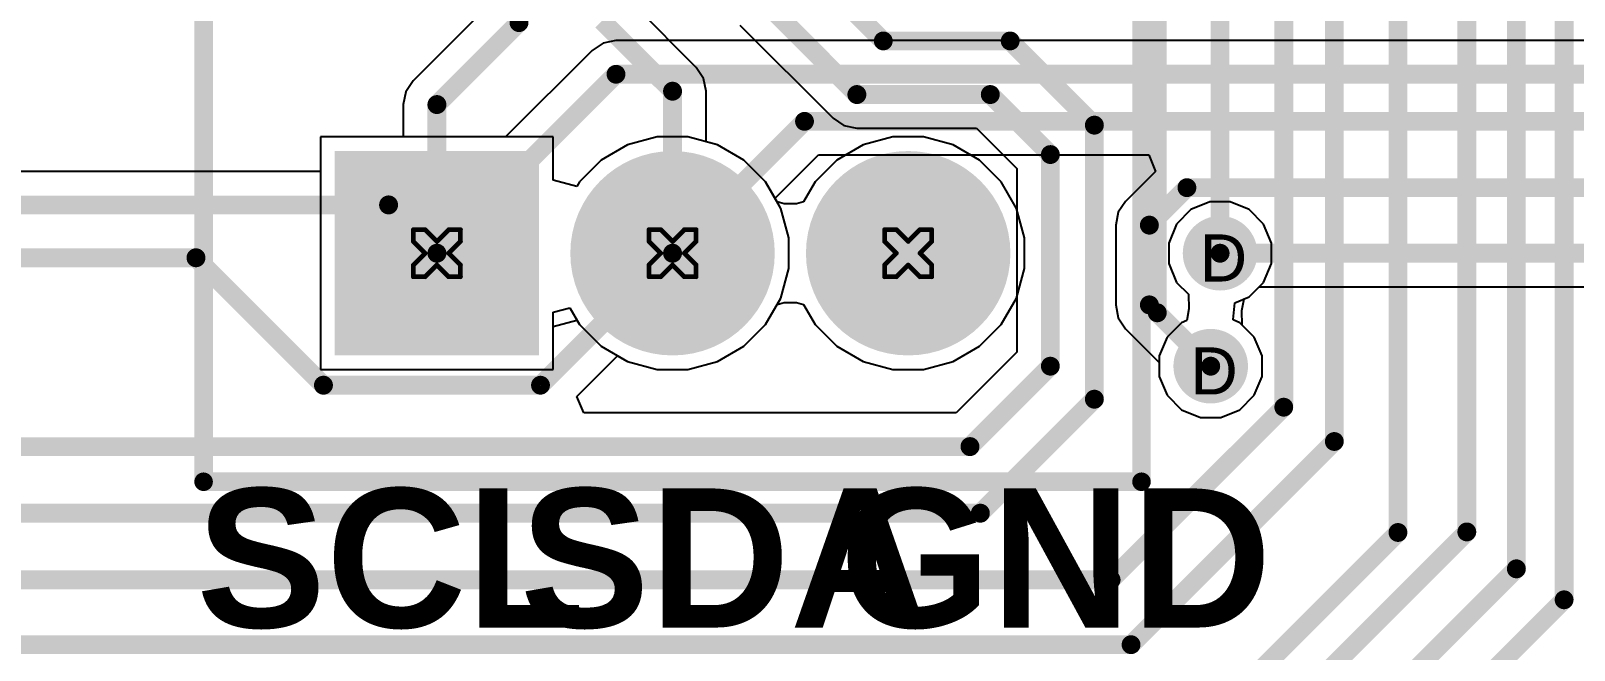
# Model space of a CAD drawing. Header units: inches. Extents: x 0 to 5032, y 0 to 5323.
# Drawn here: x 82.24 to 98.87, y 56.76 to 63.44 of the extents above; entities that cross this region are included whole.
import ezdxf

# ---------------------------------------------------------------- set-up
doc = ezdxf.new("R2010")
doc.units = ezdxf.units.IN
for name, color, linetype in [('Bottom Layer', 5, 'Continuous'), ('Bottom Solder', 6, 'Continuous'), ('Drill Drawing', 1, 'Continuous'), ('Layer 1', 16, 'Continuous'), ('Layer 2', 76, 'Continuous'), ('Multi-Layer', 9, 'Continuous'), ('Pad Holes', 156, 'Continuous'), ('Top Layer', 1, 'Continuous'), ('Top Overlay', 2, 'Continuous'), ('Top Solder', 216, 'Continuous'), ('Via Holes', 16, 'Continuous')]:
    doc.layers.add(name, color=color, linetype=linetype)
doc.styles.add('Arial', font='', dxfattribs={"height": 0.2})
doc.styles.add('Arial_Bold', font='', dxfattribs={"height": 0.2})
doc.styles.get('Arial').set_extended_font_data('Arial')
doc.styles.get('Arial_Bold').set_extended_font_data('Arial', bold=True)

# ---------------------------------------------------------------- blocks, each defined once
blk = doc.blocks.new('B3B_XH_A_LF__SN___433')
at = {"layer": 'Bottom Layer'}
blk.add_hatch(color=5, dxfattribs=at).paths.add_polyline_path([(-4.81, 1), (-2.81, 1), (-2.81, -1), (-4.81, -1)])
h = blk.add_hatch(color=5, dxfattribs=at)
edge = h.paths.add_edge_path()
edge.add_arc((-1.27, 0), 1, 0, 360)
h = blk.add_hatch(color=5, dxfattribs=at)
edge = h.paths.add_edge_path()
edge.add_arc((1.27, 0), 1, 0, 360)
at = {"layer": 'Bottom Solder'}
blk.add_hatch(color=6, dxfattribs=at).paths.add_polyline_path([(-4.912, 1.102), (-2.708, 1.102), (-2.708, -1.102), (-4.912, -1.102)])
h = blk.add_hatch(color=6, dxfattribs=at)
edge = h.paths.add_edge_path()
edge.add_arc((-1.27, 0), 1.102, 0, 360)
h = blk.add_hatch(color=6, dxfattribs=at)
edge = h.paths.add_edge_path()
edge.add_arc((1.27, 0), 1.102, 0, 360)
at = {"layer": 'Layer 1'}
blk.add_hatch(color=16, dxfattribs=at).paths.add_polyline_path([(-4.81, 1), (-2.81, 1), (-2.81, -1), (-4.81, -1)])
h = blk.add_hatch(color=16, dxfattribs=at)
edge = h.paths.add_edge_path()
edge.add_arc((-1.27, 0), 1, 0, 360)
h = blk.add_hatch(color=16, dxfattribs=at)
edge = h.paths.add_edge_path()
edge.add_arc((1.27, 0), 1, 0, 360)
at = {"layer": 'Layer 2'}
blk.add_hatch(color=76, dxfattribs=at).paths.add_polyline_path([(-4.81, 1), (-2.81, 1), (-2.81, -1), (-4.81, -1)])
h = blk.add_hatch(color=76, dxfattribs=at)
edge = h.paths.add_edge_path()
edge.add_arc((-1.27, 0), 1, 0, 360)
h = blk.add_hatch(color=76, dxfattribs=at)
edge = h.paths.add_edge_path()
edge.add_arc((1.27, 0), 1, 0, 360)
at = {"layer": 'Multi-Layer'}
blk.add_hatch(color=9, dxfattribs=at).paths.add_polyline_path([(-4.81, 1), (-2.81, 1), (-2.81, -1), (-4.81, -1)])
h = blk.add_hatch(color=9, dxfattribs=at)
edge = h.paths.add_edge_path()
edge.add_arc((-1.27, 0), 1, 0, 360)
h = blk.add_hatch(color=9, dxfattribs=at)
edge = h.paths.add_edge_path()
edge.add_arc((1.27, 0), 1, 0, 360)
at = {"layer": 'Pad Holes'}
h = blk.add_hatch(color=7, dxfattribs=at)
edge = h.paths.add_edge_path()
edge.add_arc((-3.81, 0), 0.5, 0, 360)
h = blk.add_hatch(color=7, dxfattribs=at)
edge = h.paths.add_edge_path()
edge.add_arc((-1.27, 0), 0.5, 0, 360)
h = blk.add_hatch(color=7, dxfattribs=at)
edge = h.paths.add_edge_path()
edge.add_arc((1.27, 0), 0.5, 0, 360)
at = {"layer": 'Top Layer'}
blk.add_hatch(color=1, dxfattribs=at).paths.add_polyline_path([(-4.81, 1), (-2.81, 1), (-2.81, -1), (-4.81, -1)])
h = blk.add_hatch(color=1, dxfattribs=at)
edge = h.paths.add_edge_path()
edge.add_arc((-1.27, 0), 1, 0, 360)
h = blk.add_hatch(color=1, dxfattribs=at)
edge = h.paths.add_edge_path()
edge.add_arc((1.27, 0), 1, 0, 360)
at = {"layer": 'Top Solder'}
blk.add_hatch(color=216, dxfattribs=at).paths.add_polyline_path([(-4.912, 1.102), (-2.708, 1.102), (-2.708, -1.102), (-4.912, -1.102)])
h = blk.add_hatch(color=216, dxfattribs=at)
edge = h.paths.add_edge_path()
edge.add_arc((-1.27, 0), 1.102, 0, 360)
h = blk.add_hatch(color=216, dxfattribs=at)
edge = h.paths.add_edge_path()
edge.add_arc((1.27, 0), 1.102, 0, 360)
at = {"layer": 'Top Overlay'}
for points in [[(-6.325, 3.48, 0.2, 0.2, 0), (3.785, 3.48, 0.2, 0.2, 0)], [(-6.325, -2.464, 0.2, 0.2, 0), (-6.325, 3.48, 0.2, 0.2, 0)], [(3.785, -2.464, 0.2, 0.2, 0), (3.785, 3.48, 0.2, 0.2, 0)], [(-6.325, -2.464, 0.2, 0.2, 0), (3.785, -2.464, 0.2, 0.2, 0)]]:
    blk.add_lwpolyline(points, format="xyseb", dxfattribs=at)
for points in [[(-6.375, 3.48, 0.1, 0.1, 1), (-6.275, 3.48, 0.1, 0.1, 1)], [(-6.375, 3.48, 0.1, 0.1, 1), (-6.275, 3.48, 0.1, 0.1, 1)], [(3.735, 3.48, 0.1, 0.1, 1), (3.835, 3.48, 0.1, 0.1, 1)], [(3.735, 3.48, 0.1, 0.1, 1), (3.835, 3.48, 0.1, 0.1, 1)], [(-6.375, -2.464, 0.1, 0.1, 1), (-6.275, -2.464, 0.1, 0.1, 1)], [(-6.375, -2.464, 0.1, 0.1, 1), (-6.275, -2.464, 0.1, 0.1, 1)], [(3.735, -2.464, 0.1, 0.1, 1), (3.835, -2.464, 0.1, 0.1, 1)], [(3.735, -2.464, 0.1, 0.1, 1), (3.835, -2.464, 0.1, 0.1, 1)]]:
    blk.add_lwpolyline(points, format="xyseb", close=True, dxfattribs=at)

msp = doc.modelspace()

# ---------------------------------------------------------------- hatches: boundary and pattern name
at = {"layer": 'Bottom Layer'}
h = msp.add_hatch(color=5, dxfattribs=at)
edge = h.paths.add_edge_path()
edge.add_arc((95.056, 61.039), 0.3, 0, 360)
h = msp.add_hatch(color=5, dxfattribs=at)
edge = h.paths.add_edge_path()
edge.add_arc((94.955, 59.821), 0.3, 0, 360)
at = {"layer": 'Bottom Solder'}
h = msp.add_hatch(color=6, dxfattribs=at)
edge = h.paths.add_edge_path()
edge.add_arc((95.056, 61.039), 0.402, 0, 360)
h = msp.add_hatch(color=6, dxfattribs=at)
edge = h.paths.add_edge_path()
edge.add_arc((94.955, 59.821), 0.402, 0, 360)
at = {"layer": 'Layer 1'}
h = msp.add_hatch(color=16, dxfattribs=at)
edge = h.paths.add_edge_path()
edge.add_arc((95.056, 61.039), 0.3, 0, 360)
h = msp.add_hatch(color=16, dxfattribs=at)
edge = h.paths.add_edge_path()
edge.add_arc((94.955, 59.821), 0.3, 0, 360)
at = {"layer": 'Layer 2'}
h = msp.add_hatch(color=76, dxfattribs=at)
edge = h.paths.add_edge_path()
edge.add_arc((95.056, 61.039), 0.3, 0, 360)
h = msp.add_hatch(color=76, dxfattribs=at)
edge = h.paths.add_edge_path()
edge.add_arc((94.955, 59.821), 0.3, 0, 360)
at = {"layer": 'Top Layer'}
h = msp.add_hatch(color=1, dxfattribs=at)
edge = h.paths.add_edge_path()
edge.add_arc((95.056, 61.039), 0.3, 0, 360)
h = msp.add_hatch(color=1, dxfattribs=at)
edge = h.paths.add_edge_path()
edge.add_arc((94.955, 59.821), 0.3, 0, 360)
at = {"layer": 'Top Solder'}
h = msp.add_hatch(color=216, dxfattribs=at)
edge = h.paths.add_edge_path()
edge.add_arc((95.056, 61.039), 0.402, 0, 360)
h = msp.add_hatch(color=216, dxfattribs=at)
edge = h.paths.add_edge_path()
edge.add_arc((94.955, 59.821), 0.402, 0, 360)
at = {"layer": 'Via Holes'}
h = msp.add_hatch(color=7, dxfattribs=at)
edge = h.paths.add_edge_path()
edge.add_arc((95.056, 61.039), 0.15, 0, 360)
h = msp.add_hatch(color=7, dxfattribs=at)
edge = h.paths.add_edge_path()
edge.add_arc((94.955, 59.821), 0.15, 0, 360)

# ---------------------------------------------------------------- linework, layer by layer
at = {"layer": 'Bottom Layer'}
for p, q in [((88.288, 63.226), (87.355, 62.293)), ((88.406, 63.304), (88.288, 63.226)), ((88.288, 63.226), (88.288, 63.226)), ((88.544, 63.332), (88.406, 63.304)), ((116.667, 63.332), (88.544, 63.332)), ((87.355, 62.293), (85.36, 62.293)), ((85.36, 62.293), (85.36, 59.785)), ((90.26, 61.632), (90.727, 62.099)), ((90.727, 62.099), (94.287, 62.099)), ((94.287, 62.099), (94.361, 61.921)), ((94.361, 61.921), (94.038, 61.598)), ((90.323, 61.523), (90.26, 61.632)), ((94.038, 61.598), (93.959, 61.481)), ((90.408, 61.204), (90.323, 61.523)), ((93.959, 61.481), (93.932, 61.342)), ((93.932, 61.342), (93.932, 61.342)), ((93.932, 61.342), (93.932, 60.482)), ((90.408, 60.874), (90.408, 61.204)), ((90.323, 60.555), (90.408, 60.874)), ((90.157, 60.269), (90.323, 60.555)), ((95.215, 60.505), (95.37, 60.569)), ((95.37, 60.569), (95.477, 60.676)), ((95.477, 60.676), (116.601, 60.676)), ((87.868, 60.403), (88.046, 60.45)), ((87.868, 59.785), (87.868, 60.403)), ((88.046, 60.45), (88.151, 60.269)), ((93.932, 60.482), (93.932, 60.482)), ((93.932, 60.482), (93.959, 60.343)), ((95.196, 60.326), (95.215, 60.505)), ((88.151, 60.269), (88.384, 60.036)), ((89.924, 60.036), (90.157, 60.269)), ((93.959, 60.343), (94.038, 60.225)), ((94.038, 60.225), (94.401, 59.862)), ((95.197, 60.32), (95.196, 60.326)), ((95.269, 60.29), (95.197, 60.32)), ((95.425, 60.135), (95.269, 60.29)), ((95.509, 59.931), (95.425, 60.135)), ((88.384, 60.036), (88.67, 59.87)), ((89.638, 59.87), (89.924, 60.036)), ((95.509, 59.711), (95.509, 59.931)), ((85.36, 59.785), (87.868, 59.785)), ((88.67, 59.87), (88.989, 59.785)), ((88.989, 59.785), (89.319, 59.785)), ((89.319, 59.785), (89.638, 59.87)), ((94.401, 59.862), (94.401, 59.711)), ((94.401, 59.711), (94.485, 59.507)), ((95.425, 59.507), (95.509, 59.711)), ((94.485, 59.507), (94.641, 59.351)), ((95.269, 59.351), (95.425, 59.507)), ((94.641, 59.351), (94.845, 59.267)), ((94.845, 59.267), (95.065, 59.267)), ((95.065, 59.267), (95.269, 59.351))]:
    msp.add_line(p, q, dxfattribs=at)
for points in [[(86.614, 61.039, 0.203, 0.203, 0), (88.544, 62.969, 0.203, 0.203, 0)], [(88.544, 62.969, 0.203, 0.203, 0), (116.817, 62.969, 0.203, 0.203, 0)], [(89.154, 61.039, 0.203, 0.203, 0), (90.576, 62.461, 0.203, 0.203, 0)], [(90.576, 62.461, 0.203, 0.203, 0), (117.028, 62.461, 0.203, 0.203, 0)], [(94.294, 61.342, 0.203, 0.203, 0), (94.698, 61.746, 0.203, 0.203, 0)], [(94.698, 61.746, 0.203, 0.203, 0), (117.06, 61.746, 0.203, 0.203, 0)], [(94.294, 60.482, 0.203, 0.203, 0), (94.294, 61.342, 0.203, 0.203, 0)], [(95.056, 61.039, 0.203, 0.203, 0), (116.751, 61.039, 0.203, 0.203, 0)], [(94.294, 60.482, 0.203, 0.203, 0), (94.955, 59.821, 0.203, 0.203, 0)]]:
    msp.add_lwpolyline(points, format="xyseb", dxfattribs=at)
for points in [[(88.494, 62.969, 0.102, 0.102, 1), (88.595, 62.969, 0.102, 0.102, 1)], [(88.494, 62.969, 0.102, 0.102, 1), (88.595, 62.969, 0.102, 0.102, 1)], [(90.526, 62.461, 0.102, 0.102, 1), (90.627, 62.461, 0.102, 0.102, 1)], [(90.526, 62.461, 0.102, 0.102, 1), (90.627, 62.461, 0.102, 0.102, 1)], [(94.648, 61.746, 0.102, 0.102, 1), (94.749, 61.746, 0.102, 0.102, 1)], [(94.648, 61.746, 0.102, 0.102, 1), (94.749, 61.746, 0.102, 0.102, 1)], [(94.243, 61.342, 0.102, 0.102, 1), (94.345, 61.342, 0.102, 0.102, 1)], [(94.243, 61.342, 0.102, 0.102, 1), (94.345, 61.342, 0.102, 0.102, 1)], [(86.563, 61.039, 0.102, 0.102, 1), (86.665, 61.039, 0.102, 0.102, 1)], [(89.103, 61.039, 0.102, 0.102, 1), (89.205, 61.039, 0.102, 0.102, 1)], [(95.005, 61.039, 0.102, 0.102, 1), (95.107, 61.039, 0.102, 0.102, 1)], [(94.243, 60.482, 0.102, 0.102, 1), (94.345, 60.482, 0.102, 0.102, 1)], [(94.243, 60.482, 0.102, 0.102, 1), (94.345, 60.482, 0.102, 0.102, 1)], [(94.904, 59.821, 0.102, 0.102, 1), (95.006, 59.821, 0.102, 0.102, 1)]]:
    msp.add_lwpolyline(points, format="xyseb", close=True, dxfattribs=at)
at = {"layer": 'Drill Drawing'}
for points in [[(86.36, 61.166, 0.0508, 0.0508, 0), (86.36, 61.293, 0.0508, 0.0508, 0)], [(86.36, 61.293, 0.0508, 0.0508, 0), (86.487, 61.293, 0.0508, 0.0508, 0)], [(86.487, 61.293, 0.0508, 0.0508, 0), (86.614, 61.166, 0.0508, 0.0508, 0)], [(86.614, 61.166, 0.0508, 0.0508, 0), (86.741, 61.293, 0.0508, 0.0508, 0)], [(86.741, 61.293, 0.0508, 0.0508, 0), (86.868, 61.293, 0.0508, 0.0508, 0)], [(86.868, 61.166, 0.0508, 0.0508, 0), (86.868, 61.293, 0.0508, 0.0508, 0)], [(88.9, 61.166, 0.0508, 0.0508, 0), (88.9, 61.293, 0.0508, 0.0508, 0)], [(88.9, 61.293, 0.0508, 0.0508, 0), (89.027, 61.293, 0.0508, 0.0508, 0)], [(89.027, 61.293, 0.0508, 0.0508, 0), (89.154, 61.166, 0.0508, 0.0508, 0)], [(89.154, 61.166, 0.0508, 0.0508, 0), (89.281, 61.293, 0.0508, 0.0508, 0)], [(89.281, 61.293, 0.0508, 0.0508, 0), (89.408, 61.293, 0.0508, 0.0508, 0)], [(89.408, 61.166, 0.0508, 0.0508, 0), (89.408, 61.293, 0.0508, 0.0508, 0)], [(91.44, 61.166, 0.0508, 0.0508, 0), (91.44, 61.293, 0.0508, 0.0508, 0)], [(91.44, 61.293, 0.0508, 0.0508, 0), (91.567, 61.293, 0.0508, 0.0508, 0)], [(91.567, 61.293, 0.0508, 0.0508, 0), (91.694, 61.166, 0.0508, 0.0508, 0)], [(91.694, 61.166, 0.0508, 0.0508, 0), (91.821, 61.293, 0.0508, 0.0508, 0)], [(91.821, 61.293, 0.0508, 0.0508, 0), (91.948, 61.293, 0.0508, 0.0508, 0)], [(91.948, 61.166, 0.0508, 0.0508, 0), (91.948, 61.293, 0.0508, 0.0508, 0)], [(86.36, 61.166, 0.0508, 0.0508, 0), (86.487, 61.039, 0.0508, 0.0508, 0)], [(86.36, 60.912, 0.0508, 0.0508, 0), (86.487, 61.039, 0.0508, 0.0508, 0)], [(86.741, 61.039, 0.0508, 0.0508, 0), (86.868, 61.166, 0.0508, 0.0508, 0)], [(86.741, 61.039, 0.0508, 0.0508, 0), (86.868, 60.912, 0.0508, 0.0508, 0)], [(88.9, 61.166, 0.0508, 0.0508, 0), (89.027, 61.039, 0.0508, 0.0508, 0)], [(88.9, 60.912, 0.0508, 0.0508, 0), (89.027, 61.039, 0.0508, 0.0508, 0)], [(89.281, 61.039, 0.0508, 0.0508, 0), (89.408, 61.166, 0.0508, 0.0508, 0)], [(89.281, 61.039, 0.0508, 0.0508, 0), (89.408, 60.912, 0.0508, 0.0508, 0)], [(91.44, 61.166, 0.0508, 0.0508, 0), (91.567, 61.039, 0.0508, 0.0508, 0)], [(91.44, 60.912, 0.0508, 0.0508, 0), (91.567, 61.039, 0.0508, 0.0508, 0)], [(91.821, 61.039, 0.0508, 0.0508, 0), (91.948, 61.166, 0.0508, 0.0508, 0)], [(91.821, 61.039, 0.0508, 0.0508, 0), (91.948, 60.912, 0.0508, 0.0508, 0)], [(86.36, 60.785, 0.0508, 0.0508, 0), (86.36, 60.912, 0.0508, 0.0508, 0)], [(86.487, 60.785, 0.0508, 0.0508, 0), (86.614, 60.912, 0.0508, 0.0508, 0)], [(86.614, 60.912, 0.0508, 0.0508, 0), (86.741, 60.785, 0.0508, 0.0508, 0)], [(86.868, 60.785, 0.0508, 0.0508, 0), (86.868, 60.912, 0.0508, 0.0508, 0)], [(88.9, 60.785, 0.0508, 0.0508, 0), (88.9, 60.912, 0.0508, 0.0508, 0)], [(89.027, 60.785, 0.0508, 0.0508, 0), (89.154, 60.912, 0.0508, 0.0508, 0)], [(89.154, 60.912, 0.0508, 0.0508, 0), (89.281, 60.785, 0.0508, 0.0508, 0)], [(89.408, 60.785, 0.0508, 0.0508, 0), (89.408, 60.912, 0.0508, 0.0508, 0)], [(91.44, 60.785, 0.0508, 0.0508, 0), (91.44, 60.912, 0.0508, 0.0508, 0)], [(91.567, 60.785, 0.0508, 0.0508, 0), (91.694, 60.912, 0.0508, 0.0508, 0)], [(91.694, 60.912, 0.0508, 0.0508, 0), (91.821, 60.785, 0.0508, 0.0508, 0)], [(91.948, 60.785, 0.0508, 0.0508, 0), (91.948, 60.912, 0.0508, 0.0508, 0)], [(86.36, 60.785, 0.0508, 0.0508, 0), (86.487, 60.785, 0.0508, 0.0508, 0)], [(86.741, 60.785, 0.0508, 0.0508, 0), (86.868, 60.785, 0.0508, 0.0508, 0)], [(88.9, 60.785, 0.0508, 0.0508, 0), (89.027, 60.785, 0.0508, 0.0508, 0)], [(89.281, 60.785, 0.0508, 0.0508, 0), (89.408, 60.785, 0.0508, 0.0508, 0)], [(91.44, 60.785, 0.0508, 0.0508, 0), (91.567, 60.785, 0.0508, 0.0508, 0)], [(91.821, 60.785, 0.0508, 0.0508, 0), (91.948, 60.785, 0.0508, 0.0508, 0)]]:
    msp.add_lwpolyline(points, format="xyseb", dxfattribs=at)
for points in [[(86.347, 61.293, 0.0254, 0.0254, 1), (86.373, 61.293, 0.0254, 0.0254, 1)], [(86.347, 61.293, 0.0254, 0.0254, 1), (86.373, 61.293, 0.0254, 0.0254, 1)], [(86.474, 61.293, 0.0254, 0.0254, 1), (86.5, 61.293, 0.0254, 0.0254, 1)], [(86.474, 61.293, 0.0254, 0.0254, 1), (86.5, 61.293, 0.0254, 0.0254, 1)], [(86.728, 61.293, 0.0254, 0.0254, 1), (86.754, 61.293, 0.0254, 0.0254, 1)], [(86.728, 61.293, 0.0254, 0.0254, 1), (86.754, 61.293, 0.0254, 0.0254, 1)], [(86.855, 61.293, 0.0254, 0.0254, 1), (86.881, 61.293, 0.0254, 0.0254, 1)], [(86.855, 61.293, 0.0254, 0.0254, 1), (86.881, 61.293, 0.0254, 0.0254, 1)], [(88.887, 61.293, 0.0254, 0.0254, 1), (88.913, 61.293, 0.0254, 0.0254, 1)], [(88.887, 61.293, 0.0254, 0.0254, 1), (88.913, 61.293, 0.0254, 0.0254, 1)], [(89.014, 61.293, 0.0254, 0.0254, 1), (89.04, 61.293, 0.0254, 0.0254, 1)], [(89.014, 61.293, 0.0254, 0.0254, 1), (89.04, 61.293, 0.0254, 0.0254, 1)], [(89.268, 61.293, 0.0254, 0.0254, 1), (89.294, 61.293, 0.0254, 0.0254, 1)], [(89.268, 61.293, 0.0254, 0.0254, 1), (89.294, 61.293, 0.0254, 0.0254, 1)], [(89.395, 61.293, 0.0254, 0.0254, 1), (89.421, 61.293, 0.0254, 0.0254, 1)], [(89.395, 61.293, 0.0254, 0.0254, 1), (89.421, 61.293, 0.0254, 0.0254, 1)], [(91.427, 61.293, 0.0254, 0.0254, 1), (91.453, 61.293, 0.0254, 0.0254, 1)], [(91.427, 61.293, 0.0254, 0.0254, 1), (91.453, 61.293, 0.0254, 0.0254, 1)], [(91.554, 61.293, 0.0254, 0.0254, 1), (91.58, 61.293, 0.0254, 0.0254, 1)], [(91.554, 61.293, 0.0254, 0.0254, 1), (91.58, 61.293, 0.0254, 0.0254, 1)], [(91.808, 61.293, 0.0254, 0.0254, 1), (91.834, 61.293, 0.0254, 0.0254, 1)], [(91.808, 61.293, 0.0254, 0.0254, 1), (91.834, 61.293, 0.0254, 0.0254, 1)], [(91.935, 61.293, 0.0254, 0.0254, 1), (91.961, 61.293, 0.0254, 0.0254, 1)], [(91.935, 61.293, 0.0254, 0.0254, 1), (91.961, 61.293, 0.0254, 0.0254, 1)], [(86.347, 61.166, 0.0254, 0.0254, 1), (86.373, 61.166, 0.0254, 0.0254, 1)], [(86.347, 61.166, 0.0254, 0.0254, 1), (86.373, 61.166, 0.0254, 0.0254, 1)], [(86.474, 61.039, 0.0254, 0.0254, 1), (86.5, 61.039, 0.0254, 0.0254, 1)], [(86.474, 61.039, 0.0254, 0.0254, 1), (86.5, 61.039, 0.0254, 0.0254, 1)], [(86.601, 61.166, 0.0254, 0.0254, 1), (86.627, 61.166, 0.0254, 0.0254, 1)], [(86.601, 61.166, 0.0254, 0.0254, 1), (86.627, 61.166, 0.0254, 0.0254, 1)], [(86.728, 61.039, 0.0254, 0.0254, 1), (86.754, 61.039, 0.0254, 0.0254, 1)], [(86.728, 61.039, 0.0254, 0.0254, 1), (86.754, 61.039, 0.0254, 0.0254, 1)], [(86.855, 61.166, 0.0254, 0.0254, 1), (86.881, 61.166, 0.0254, 0.0254, 1)], [(86.855, 61.166, 0.0254, 0.0254, 1), (86.881, 61.166, 0.0254, 0.0254, 1)], [(88.887, 61.166, 0.0254, 0.0254, 1), (88.913, 61.166, 0.0254, 0.0254, 1)], [(88.887, 61.166, 0.0254, 0.0254, 1), (88.913, 61.166, 0.0254, 0.0254, 1)], [(89.014, 61.039, 0.0254, 0.0254, 1), (89.04, 61.039, 0.0254, 0.0254, 1)], [(89.014, 61.039, 0.0254, 0.0254, 1), (89.04, 61.039, 0.0254, 0.0254, 1)], [(89.141, 61.166, 0.0254, 0.0254, 1), (89.167, 61.166, 0.0254, 0.0254, 1)], [(89.141, 61.166, 0.0254, 0.0254, 1), (89.167, 61.166, 0.0254, 0.0254, 1)], [(89.268, 61.039, 0.0254, 0.0254, 1), (89.294, 61.039, 0.0254, 0.0254, 1)], [(89.268, 61.039, 0.0254, 0.0254, 1), (89.294, 61.039, 0.0254, 0.0254, 1)], [(89.395, 61.166, 0.0254, 0.0254, 1), (89.421, 61.166, 0.0254, 0.0254, 1)], [(89.395, 61.166, 0.0254, 0.0254, 1), (89.421, 61.166, 0.0254, 0.0254, 1)], [(91.427, 61.166, 0.0254, 0.0254, 1), (91.453, 61.166, 0.0254, 0.0254, 1)], [(91.427, 61.166, 0.0254, 0.0254, 1), (91.453, 61.166, 0.0254, 0.0254, 1)], [(91.554, 61.039, 0.0254, 0.0254, 1), (91.58, 61.039, 0.0254, 0.0254, 1)], [(91.554, 61.039, 0.0254, 0.0254, 1), (91.58, 61.039, 0.0254, 0.0254, 1)], [(91.681, 61.166, 0.0254, 0.0254, 1), (91.707, 61.166, 0.0254, 0.0254, 1)], [(91.681, 61.166, 0.0254, 0.0254, 1), (91.707, 61.166, 0.0254, 0.0254, 1)], [(91.808, 61.039, 0.0254, 0.0254, 1), (91.834, 61.039, 0.0254, 0.0254, 1)], [(91.808, 61.039, 0.0254, 0.0254, 1), (91.834, 61.039, 0.0254, 0.0254, 1)], [(91.935, 61.166, 0.0254, 0.0254, 1), (91.961, 61.166, 0.0254, 0.0254, 1)], [(91.935, 61.166, 0.0254, 0.0254, 1), (91.961, 61.166, 0.0254, 0.0254, 1)], [(86.347, 60.912, 0.0254, 0.0254, 1), (86.373, 60.912, 0.0254, 0.0254, 1)], [(86.347, 60.912, 0.0254, 0.0254, 1), (86.373, 60.912, 0.0254, 0.0254, 1)], [(86.601, 60.912, 0.0254, 0.0254, 1), (86.627, 60.912, 0.0254, 0.0254, 1)], [(86.601, 60.912, 0.0254, 0.0254, 1), (86.627, 60.912, 0.0254, 0.0254, 1)], [(86.855, 60.912, 0.0254, 0.0254, 1), (86.881, 60.912, 0.0254, 0.0254, 1)], [(86.855, 60.912, 0.0254, 0.0254, 1), (86.881, 60.912, 0.0254, 0.0254, 1)], [(88.887, 60.912, 0.0254, 0.0254, 1), (88.913, 60.912, 0.0254, 0.0254, 1)], [(88.887, 60.912, 0.0254, 0.0254, 1), (88.913, 60.912, 0.0254, 0.0254, 1)], [(89.141, 60.912, 0.0254, 0.0254, 1), (89.167, 60.912, 0.0254, 0.0254, 1)], [(89.141, 60.912, 0.0254, 0.0254, 1), (89.167, 60.912, 0.0254, 0.0254, 1)], [(89.395, 60.912, 0.0254, 0.0254, 1), (89.421, 60.912, 0.0254, 0.0254, 1)], [(89.395, 60.912, 0.0254, 0.0254, 1), (89.421, 60.912, 0.0254, 0.0254, 1)], [(91.427, 60.912, 0.0254, 0.0254, 1), (91.453, 60.912, 0.0254, 0.0254, 1)], [(91.427, 60.912, 0.0254, 0.0254, 1), (91.453, 60.912, 0.0254, 0.0254, 1)], [(91.681, 60.912, 0.0254, 0.0254, 1), (91.707, 60.912, 0.0254, 0.0254, 1)], [(91.681, 60.912, 0.0254, 0.0254, 1), (91.707, 60.912, 0.0254, 0.0254, 1)], [(91.935, 60.912, 0.0254, 0.0254, 1), (91.961, 60.912, 0.0254, 0.0254, 1)], [(91.935, 60.912, 0.0254, 0.0254, 1), (91.961, 60.912, 0.0254, 0.0254, 1)], [(86.347, 60.785, 0.0254, 0.0254, 1), (86.373, 60.785, 0.0254, 0.0254, 1)], [(86.347, 60.785, 0.0254, 0.0254, 1), (86.373, 60.785, 0.0254, 0.0254, 1)], [(86.474, 60.785, 0.0254, 0.0254, 1), (86.5, 60.785, 0.0254, 0.0254, 1)], [(86.474, 60.785, 0.0254, 0.0254, 1), (86.5, 60.785, 0.0254, 0.0254, 1)], [(86.728, 60.785, 0.0254, 0.0254, 1), (86.754, 60.785, 0.0254, 0.0254, 1)], [(86.728, 60.785, 0.0254, 0.0254, 1), (86.754, 60.785, 0.0254, 0.0254, 1)], [(86.855, 60.785, 0.0254, 0.0254, 1), (86.881, 60.785, 0.0254, 0.0254, 1)], [(86.855, 60.785, 0.0254, 0.0254, 1), (86.881, 60.785, 0.0254, 0.0254, 1)], [(88.887, 60.785, 0.0254, 0.0254, 1), (88.913, 60.785, 0.0254, 0.0254, 1)], [(88.887, 60.785, 0.0254, 0.0254, 1), (88.913, 60.785, 0.0254, 0.0254, 1)], [(89.014, 60.785, 0.0254, 0.0254, 1), (89.04, 60.785, 0.0254, 0.0254, 1)], [(89.014, 60.785, 0.0254, 0.0254, 1), (89.04, 60.785, 0.0254, 0.0254, 1)], [(89.268, 60.785, 0.0254, 0.0254, 1), (89.294, 60.785, 0.0254, 0.0254, 1)], [(89.268, 60.785, 0.0254, 0.0254, 1), (89.294, 60.785, 0.0254, 0.0254, 1)], [(89.395, 60.785, 0.0254, 0.0254, 1), (89.421, 60.785, 0.0254, 0.0254, 1)], [(89.395, 60.785, 0.0254, 0.0254, 1), (89.421, 60.785, 0.0254, 0.0254, 1)], [(91.427, 60.785, 0.0254, 0.0254, 1), (91.453, 60.785, 0.0254, 0.0254, 1)], [(91.427, 60.785, 0.0254, 0.0254, 1), (91.453, 60.785, 0.0254, 0.0254, 1)], [(91.554, 60.785, 0.0254, 0.0254, 1), (91.58, 60.785, 0.0254, 0.0254, 1)], [(91.554, 60.785, 0.0254, 0.0254, 1), (91.58, 60.785, 0.0254, 0.0254, 1)], [(91.808, 60.785, 0.0254, 0.0254, 1), (91.834, 60.785, 0.0254, 0.0254, 1)], [(91.808, 60.785, 0.0254, 0.0254, 1), (91.834, 60.785, 0.0254, 0.0254, 1)], [(91.935, 60.785, 0.0254, 0.0254, 1), (91.961, 60.785, 0.0254, 0.0254, 1)], [(91.935, 60.785, 0.0254, 0.0254, 1), (91.961, 60.785, 0.0254, 0.0254, 1)]]:
    msp.add_lwpolyline(points, format="xyseb", close=True, dxfattribs=at)
at = {"layer": 'Layer 1'}
for p, q in [((87.868, 62.293), (85.36, 62.293)), ((85.36, 62.293), (85.36, 59.785)), ((87.868, 61.828), (87.868, 62.293)), ((88.989, 62.293), (88.67, 62.208)), ((89.319, 62.293), (88.989, 62.293)), ((89.638, 62.208), (89.319, 62.293)), ((88.67, 62.208), (88.384, 62.042)), ((89.924, 62.042), (89.638, 62.208)), ((88.384, 62.042), (88.151, 61.809)), ((90.157, 61.809), (89.924, 62.042)), ((88.122, 61.76), (87.868, 61.828)), ((88.151, 61.809), (88.122, 61.76)), ((90.323, 61.523), (90.157, 61.809)), ((94.946, 61.593), (94.742, 61.509)), ((95.166, 61.593), (94.946, 61.593)), ((95.37, 61.509), (95.166, 61.593)), ((90.408, 61.204), (90.323, 61.523)), ((94.742, 61.509), (94.586, 61.353)), ((95.525, 61.353), (95.37, 61.509)), ((94.586, 61.353), (94.502, 61.149)), ((95.61, 61.149), (95.525, 61.353)), ((90.408, 60.874), (90.408, 61.204)), ((94.502, 61.149), (94.502, 60.929)), ((95.61, 60.929), (95.61, 61.149)), ((94.502, 60.929), (94.586, 60.725)), ((95.525, 60.725), (95.61, 60.929)), ((90.323, 60.555), (90.408, 60.874)), ((94.586, 60.725), (94.715, 60.596)), ((95.37, 60.569), (95.525, 60.725)), ((90.157, 60.269), (90.323, 60.555)), ((94.715, 60.596), (94.719, 60.44)), ((95.314, 60.546), (95.37, 60.569)), ((94.719, 60.44), (94.696, 60.313)), ((95.292, 60.42), (95.314, 60.546)), ((95.295, 60.264), (95.292, 60.42)), ((87.868, 60.25), (88.122, 60.319)), ((87.868, 59.785), (87.868, 60.25)), ((88.122, 60.319), (88.151, 60.269)), ((88.151, 60.269), (88.384, 60.036)), ((89.924, 60.036), (90.157, 60.269)), ((94.641, 60.29), (94.485, 60.135)), ((94.696, 60.313), (94.641, 60.29)), ((95.425, 60.135), (95.295, 60.264)), ((94.485, 60.135), (94.401, 59.931)), ((95.509, 59.931), (95.425, 60.135)), ((88.384, 60.036), (88.67, 59.87)), ((89.638, 59.87), (89.924, 60.036)), ((94.401, 59.931), (94.401, 59.711)), ((95.509, 59.711), (95.509, 59.931)), ((85.36, 59.785), (87.868, 59.785)), ((88.67, 59.87), (88.989, 59.785)), ((88.989, 59.785), (89.319, 59.785)), ((89.319, 59.785), (89.638, 59.87)), ((94.401, 59.711), (94.485, 59.507)), ((95.425, 59.507), (95.509, 59.711)), ((94.485, 59.507), (94.641, 59.351)), ((95.269, 59.351), (95.425, 59.507)), ((94.641, 59.351), (94.845, 59.267)), ((94.845, 59.267), (95.065, 59.267)), ((95.065, 59.267), (95.269, 59.351))]:
    msp.add_line(p, q, dxfattribs=at)
at = {"layer": 'Layer 2'}
for p, q in [((87.868, 62.293), (85.36, 62.293)), ((85.36, 62.293), (85.36, 59.785)), ((87.868, 61.828), (87.868, 62.293)), ((88.989, 62.293), (88.67, 62.208)), ((89.319, 62.293), (88.989, 62.293)), ((89.638, 62.208), (89.319, 62.293)), ((91.529, 62.293), (91.21, 62.208)), ((91.859, 62.293), (91.529, 62.293)), ((92.178, 62.208), (91.859, 62.293)), ((88.67, 62.208), (88.384, 62.042)), ((89.924, 62.042), (89.638, 62.208)), ((91.21, 62.208), (90.924, 62.042)), ((92.464, 62.042), (92.178, 62.208)), ((88.384, 62.042), (88.151, 61.809)), ((90.157, 61.809), (89.924, 62.042)), ((90.924, 62.042), (90.691, 61.809)), ((92.697, 61.809), (92.464, 62.042)), ((88.122, 61.76), (87.868, 61.828)), ((88.151, 61.809), (88.122, 61.76)), ((90.283, 61.592), (90.157, 61.809)), ((90.691, 61.809), (90.565, 61.592)), ((92.863, 61.523), (92.697, 61.809)), ((90.358, 61.571), (90.283, 61.592)), ((90.49, 61.571), (90.358, 61.571)), ((90.565, 61.592), (90.49, 61.571)), ((94.946, 61.593), (94.742, 61.509)), ((95.166, 61.593), (94.946, 61.593)), ((95.37, 61.509), (95.166, 61.593)), ((92.948, 61.204), (92.863, 61.523)), ((94.742, 61.509), (94.586, 61.353)), ((95.525, 61.353), (95.37, 61.509)), ((94.586, 61.353), (94.502, 61.149)), ((95.61, 61.149), (95.525, 61.353)), ((92.948, 60.874), (92.948, 61.204)), ((94.502, 61.149), (94.502, 60.929)), ((95.61, 60.929), (95.61, 61.149)), ((94.502, 60.929), (94.586, 60.725)), ((95.525, 60.725), (95.61, 60.929)), ((92.863, 60.555), (92.948, 60.874)), ((94.586, 60.725), (94.715, 60.596)), ((95.37, 60.569), (95.525, 60.725)), ((92.697, 60.269), (92.863, 60.555)), ((94.715, 60.596), (94.719, 60.44)), ((95.314, 60.546), (95.37, 60.569)), ((90.157, 60.269), (90.283, 60.486)), ((90.283, 60.486), (90.358, 60.507)), ((90.358, 60.507), (90.49, 60.507)), ((90.49, 60.507), (90.565, 60.486)), ((90.565, 60.486), (90.691, 60.269)), ((94.719, 60.44), (94.696, 60.313)), ((95.292, 60.42), (95.314, 60.546)), ((95.295, 60.264), (95.292, 60.42)), ((87.868, 60.25), (88.122, 60.319)), ((87.868, 59.785), (87.868, 60.25)), ((88.122, 60.319), (88.151, 60.269)), ((88.151, 60.269), (88.384, 60.036)), ((89.924, 60.036), (90.157, 60.269)), ((90.691, 60.269), (90.924, 60.036)), ((92.464, 60.036), (92.697, 60.269)), ((94.641, 60.29), (94.485, 60.135)), ((94.696, 60.313), (94.641, 60.29)), ((95.425, 60.135), (95.295, 60.264)), ((94.485, 60.135), (94.401, 59.931)), ((95.509, 59.931), (95.425, 60.135)), ((88.384, 60.036), (88.67, 59.87)), ((89.638, 59.87), (89.924, 60.036)), ((90.924, 60.036), (91.21, 59.87)), ((92.178, 59.87), (92.464, 60.036)), ((94.401, 59.931), (94.401, 59.711)), ((95.509, 59.711), (95.509, 59.931)), ((85.36, 59.785), (87.868, 59.785)), ((88.67, 59.87), (88.989, 59.785)), ((88.989, 59.785), (89.319, 59.785)), ((89.319, 59.785), (89.638, 59.87)), ((91.21, 59.87), (91.529, 59.785)), ((91.529, 59.785), (91.859, 59.785)), ((91.859, 59.785), (92.178, 59.87)), ((94.401, 59.711), (94.485, 59.507)), ((95.425, 59.507), (95.509, 59.711)), ((94.485, 59.507), (94.641, 59.351)), ((95.269, 59.351), (95.425, 59.507)), ((94.641, 59.351), (94.845, 59.267)), ((94.845, 59.267), (95.065, 59.267)), ((95.065, 59.267), (95.269, 59.351))]:
    msp.add_line(p, q, dxfattribs=at)
at = {"layer": 'Top Layer'}
for p, q in [((87.136, 63.677), (86.358, 62.898)), ((89.41, 63.042), (88.757, 63.696)), ((89.881, 63.497), (90.885, 62.494)), ((86.358, 62.898), (86.279, 62.78)), ((89.489, 62.924), (89.41, 63.042)), ((89.41, 63.042), (89.41, 63.042)), ((89.517, 62.786), (89.489, 62.924)), ((86.279, 62.78), (86.251, 62.642)), ((89.517, 62.24), (89.517, 62.786)), ((89.517, 62.786), (89.517, 62.786)), ((86.251, 62.642), (86.251, 62.642)), ((86.251, 62.642), (86.251, 62.293)), ((90.885, 62.494), (90.885, 62.494)), ((90.885, 62.494), (91.002, 62.415)), ((91.002, 62.415), (91.141, 62.388)), ((91.141, 62.388), (91.141, 62.388)), ((91.141, 62.388), (92.429, 62.388)), ((92.429, 62.388), (92.864, 61.953)), ((86.251, 62.293), (85.36, 62.293)), ((85.36, 62.293), (85.36, 61.922)), ((89.638, 62.208), (89.517, 62.24)), ((89.924, 62.042), (89.638, 62.208)), ((85.36, 61.922), (67.407, 61.922)), ((90.157, 61.809), (89.924, 62.042)), ((92.864, 61.953), (92.864, 59.971)), ((90.323, 61.523), (90.157, 61.809)), ((90.408, 61.204), (90.323, 61.523)), ((90.408, 60.874), (90.408, 61.204)), ((90.323, 60.555), (90.408, 60.874)), ((90.157, 60.269), (90.323, 60.555)), ((89.924, 60.036), (90.157, 60.269)), ((88.122, 59.495), (88.561, 59.933)), ((88.561, 59.933), (88.67, 59.87)), ((89.638, 59.87), (89.924, 60.036)), ((92.864, 59.971), (92.21, 59.317)), ((88.67, 59.87), (88.989, 59.785)), ((88.989, 59.785), (89.319, 59.785)), ((89.319, 59.785), (89.638, 59.87)), ((88.196, 59.317), (88.122, 59.495)), ((92.21, 59.317), (88.196, 59.317))]:
    msp.add_line(p, q, dxfattribs=at)
for points in [[(98.25, 57.636, 0.203, 0.203, 0), (98.25, 71.102, 0.203, 0.203, 0)], [(98.765, 57.302, 0.203, 0.203, 0), (98.765, 70.236, 0.203, 0.203, 0)], [(97.716, 58.034, 0.203, 0.203, 0), (97.716, 68.729, 0.203, 0.203, 0)], [(94.379, 60.397, 0.203, 0.203, 0), (94.379, 66.924, 0.203, 0.203, 0)], [(95.056, 61.039, 0.203, 0.203, 0), (95.056, 66.913, 0.203, 0.203, 0)], [(87.499, 63.526, 0.203, 0.203, 0), (87.499, 66.588, 0.203, 0.203, 0)], [(95.743, 59.379, 0.203, 0.203, 0), (95.743, 65.37, 0.203, 0.203, 0)], [(96.288, 59.009, 0.203, 0.203, 0), (96.288, 65.029, 0.203, 0.203, 0)], [(96.974, 58.028, 0.203, 0.203, 0), (96.974, 64.142, 0.203, 0.203, 0)], [(90.693, 64.061, 0.203, 0.203, 0), (91.425, 63.328, 0.203, 0.203, 0)], [(90.138, 63.754, 0.203, 0.203, 0), (91.141, 62.75, 0.203, 0.203, 0)], [(86.614, 62.642, 0.203, 0.203, 0), (87.499, 63.526, 0.203, 0.203, 0)], [(88.394, 63.545, 0.203, 0.203, 0), (89.154, 62.786, 0.203, 0.203, 0)], [(91.425, 63.328, 0.203, 0.203, 0), (92.793, 63.328, 0.203, 0.203, 0)], [(92.793, 63.328, 0.203, 0.203, 0), (93.701, 62.42, 0.203, 0.203, 0)], [(89.154, 61.039, 0.203, 0.203, 0), (89.154, 62.786, 0.203, 0.203, 0)], [(86.614, 61.039, 0.203, 0.203, 0), (86.614, 62.642, 0.203, 0.203, 0)], [(91.141, 62.75, 0.203, 0.203, 0), (92.579, 62.75, 0.203, 0.203, 0)], [(92.579, 62.75, 0.203, 0.203, 0), (93.227, 62.103, 0.203, 0.203, 0)], [(93.701, 59.465, 0.203, 0.203, 0), (93.701, 62.42, 0.203, 0.203, 0)], [(93.227, 59.821, 0.203, 0.203, 0), (93.227, 62.103, 0.203, 0.203, 0)], [(65.393, 61.56, 0.203, 0.203, 0), (86.093, 61.56, 0.203, 0.203, 0)], [(86.093, 61.56, 0.203, 0.203, 0), (86.614, 61.039, 0.203, 0.203, 0)], [(60.155, 60.99, 0.203, 0.203, 0), (84.017, 60.99, 0.203, 0.203, 0)], [(84.017, 60.99, 0.203, 0.203, 0), (85.391, 59.616, 0.203, 0.203, 0)], [(87.731, 59.616, 0.203, 0.203, 0), (89.154, 61.039, 0.203, 0.203, 0)], [(94.379, 60.397, 0.203, 0.203, 0), (94.955, 59.821, 0.203, 0.203, 0)], [(92.36, 58.954, 0.203, 0.203, 0), (93.227, 59.821, 0.203, 0.203, 0)], [(85.391, 59.616, 0.203, 0.203, 0), (87.731, 59.616, 0.203, 0.203, 0)], [(92.472, 58.236, 0.203, 0.203, 0), (93.701, 59.465, 0.203, 0.203, 0)], [(93.881, 57.517, 0.203, 0.203, 0), (95.743, 59.379, 0.203, 0.203, 0)], [(60.912, 58.954, 0.203, 0.203, 0), (92.36, 58.954, 0.203, 0.203, 0)], [(94.097, 56.818, 0.203, 0.203, 0), (96.288, 59.009, 0.203, 0.203, 0)], [(60.946, 58.236, 0.203, 0.203, 0), (92.472, 58.236, 0.203, 0.203, 0)], [(94.955, 56.01, 0.203, 0.203, 0), (96.974, 58.028, 0.203, 0.203, 0)], [(95.158, 55.476, 0.203, 0.203, 0), (97.716, 58.034, 0.203, 0.203, 0)], [(95.469, 54.855, 0.203, 0.203, 0), (98.25, 57.636, 0.203, 0.203, 0)], [(60.983, 57.517, 0.203, 0.203, 0), (93.881, 57.517, 0.203, 0.203, 0)], [(95.715, 54.253, 0.203, 0.203, 0), (98.765, 57.302, 0.203, 0.203, 0)], [(61.032, 56.818, 0.203, 0.203, 0), (94.097, 56.818, 0.203, 0.203, 0)]]:
    msp.add_lwpolyline(points, format="xyseb", dxfattribs=at)
for points in [[(87.448, 63.526, 0.102, 0.102, 1), (87.55, 63.526, 0.102, 0.102, 1)], [(87.448, 63.526, 0.102, 0.102, 1), (87.55, 63.526, 0.102, 0.102, 1)], [(91.375, 63.328, 0.102, 0.102, 1), (91.476, 63.328, 0.102, 0.102, 1)], [(91.375, 63.328, 0.102, 0.102, 1), (91.476, 63.328, 0.102, 0.102, 1)], [(92.743, 63.328, 0.102, 0.102, 1), (92.844, 63.328, 0.102, 0.102, 1)], [(92.743, 63.328, 0.102, 0.102, 1), (92.844, 63.328, 0.102, 0.102, 1)], [(89.103, 62.786, 0.102, 0.102, 1), (89.205, 62.786, 0.102, 0.102, 1)], [(89.103, 62.786, 0.102, 0.102, 1), (89.205, 62.786, 0.102, 0.102, 1)], [(86.563, 62.642, 0.102, 0.102, 1), (86.665, 62.642, 0.102, 0.102, 1)], [(86.563, 62.642, 0.102, 0.102, 1), (86.665, 62.642, 0.102, 0.102, 1)], [(91.09, 62.75, 0.102, 0.102, 1), (91.192, 62.75, 0.102, 0.102, 1)], [(91.09, 62.75, 0.102, 0.102, 1), (91.192, 62.75, 0.102, 0.102, 1)], [(92.528, 62.75, 0.102, 0.102, 1), (92.63, 62.75, 0.102, 0.102, 1)], [(92.528, 62.75, 0.102, 0.102, 1), (92.63, 62.75, 0.102, 0.102, 1)], [(93.65, 62.42, 0.102, 0.102, 1), (93.752, 62.42, 0.102, 0.102, 1)], [(93.65, 62.42, 0.102, 0.102, 1), (93.752, 62.42, 0.102, 0.102, 1)], [(93.176, 62.103, 0.102, 0.102, 1), (93.277, 62.103, 0.102, 0.102, 1)], [(93.176, 62.103, 0.102, 0.102, 1), (93.277, 62.103, 0.102, 0.102, 1)], [(86.042, 61.56, 0.102, 0.102, 1), (86.144, 61.56, 0.102, 0.102, 1)], [(86.042, 61.56, 0.102, 0.102, 1), (86.144, 61.56, 0.102, 0.102, 1)], [(83.966, 60.99, 0.102, 0.102, 1), (84.068, 60.99, 0.102, 0.102, 1)], [(83.966, 60.99, 0.102, 0.102, 1), (84.068, 60.99, 0.102, 0.102, 1)], [(86.563, 61.039, 0.102, 0.102, 1), (86.665, 61.039, 0.102, 0.102, 1)], [(86.563, 61.039, 0.102, 0.102, 1), (86.665, 61.039, 0.102, 0.102, 1)], [(89.103, 61.039, 0.102, 0.102, 1), (89.205, 61.039, 0.102, 0.102, 1)], [(89.103, 61.039, 0.102, 0.102, 1), (89.205, 61.039, 0.102, 0.102, 1)], [(95.005, 61.039, 0.102, 0.102, 1), (95.107, 61.039, 0.102, 0.102, 1)], [(94.328, 60.397, 0.102, 0.102, 1), (94.43, 60.397, 0.102, 0.102, 1)], [(94.328, 60.397, 0.102, 0.102, 1), (94.43, 60.397, 0.102, 0.102, 1)], [(93.176, 59.821, 0.102, 0.102, 1), (93.277, 59.821, 0.102, 0.102, 1)], [(93.176, 59.821, 0.102, 0.102, 1), (93.277, 59.821, 0.102, 0.102, 1)], [(94.904, 59.821, 0.102, 0.102, 1), (95.006, 59.821, 0.102, 0.102, 1)], [(85.34, 59.616, 0.102, 0.102, 1), (85.442, 59.616, 0.102, 0.102, 1)], [(85.34, 59.616, 0.102, 0.102, 1), (85.442, 59.616, 0.102, 0.102, 1)], [(87.68, 59.616, 0.102, 0.102, 1), (87.781, 59.616, 0.102, 0.102, 1)], [(87.68, 59.616, 0.102, 0.102, 1), (87.781, 59.616, 0.102, 0.102, 1)], [(93.65, 59.465, 0.102, 0.102, 1), (93.752, 59.465, 0.102, 0.102, 1)], [(93.65, 59.465, 0.102, 0.102, 1), (93.752, 59.465, 0.102, 0.102, 1)], [(95.692, 59.379, 0.102, 0.102, 1), (95.793, 59.379, 0.102, 0.102, 1)], [(95.692, 59.379, 0.102, 0.102, 1), (95.793, 59.379, 0.102, 0.102, 1)], [(92.309, 58.954, 0.102, 0.102, 1), (92.411, 58.954, 0.102, 0.102, 1)], [(92.309, 58.954, 0.102, 0.102, 1), (92.411, 58.954, 0.102, 0.102, 1)], [(96.237, 59.009, 0.102, 0.102, 1), (96.338, 59.009, 0.102, 0.102, 1)], [(96.237, 59.009, 0.102, 0.102, 1), (96.338, 59.009, 0.102, 0.102, 1)], [(92.421, 58.236, 0.102, 0.102, 1), (92.523, 58.236, 0.102, 0.102, 1)], [(92.421, 58.236, 0.102, 0.102, 1), (92.523, 58.236, 0.102, 0.102, 1)], [(96.923, 58.028, 0.102, 0.102, 1), (97.024, 58.028, 0.102, 0.102, 1)], [(96.923, 58.028, 0.102, 0.102, 1), (97.024, 58.028, 0.102, 0.102, 1)], [(97.665, 58.034, 0.102, 0.102, 1), (97.766, 58.034, 0.102, 0.102, 1)], [(97.665, 58.034, 0.102, 0.102, 1), (97.766, 58.034, 0.102, 0.102, 1)], [(98.199, 57.636, 0.102, 0.102, 1), (98.301, 57.636, 0.102, 0.102, 1)], [(98.199, 57.636, 0.102, 0.102, 1), (98.301, 57.636, 0.102, 0.102, 1)], [(93.831, 57.517, 0.102, 0.102, 1), (93.932, 57.517, 0.102, 0.102, 1)], [(93.831, 57.517, 0.102, 0.102, 1), (93.932, 57.517, 0.102, 0.102, 1)], [(98.714, 57.302, 0.102, 0.102, 1), (98.815, 57.302, 0.102, 0.102, 1)], [(98.714, 57.302, 0.102, 0.102, 1), (98.815, 57.302, 0.102, 0.102, 1)], [(94.046, 56.818, 0.102, 0.102, 1), (94.147, 56.818, 0.102, 0.102, 1)], [(94.046, 56.818, 0.102, 0.102, 1), (94.147, 56.818, 0.102, 0.102, 1)]]:
    msp.add_lwpolyline(points, format="xyseb", close=True, dxfattribs=at)

# ---------------------------------------------------------------- block references
msp.add_blockref('B3B_XH_A_LF__SN___433', (90.424, 61.039))

# ---------------------------------------------------------------- texts
at = {"layer": 'Drill Drawing', "style": 'Arial'}
for p in [(94.836, 60.734), (94.735, 59.516)]:
    msp.add_text('D', height=0.508, dxfattribs=at).set_placement(p)
at = {"layer": 'Top Overlay', "style": 'Arial_Bold'}
for s, p in [('SCL', (84.021, 57.003)), ('SDA', (87.509, 57.003)), ('GND', (90.956, 57.003))]:
    msp.add_text(s, height=1.5, rotation=360, dxfattribs=at).set_placement(p)

doc.saveas('drawing.dxf')
